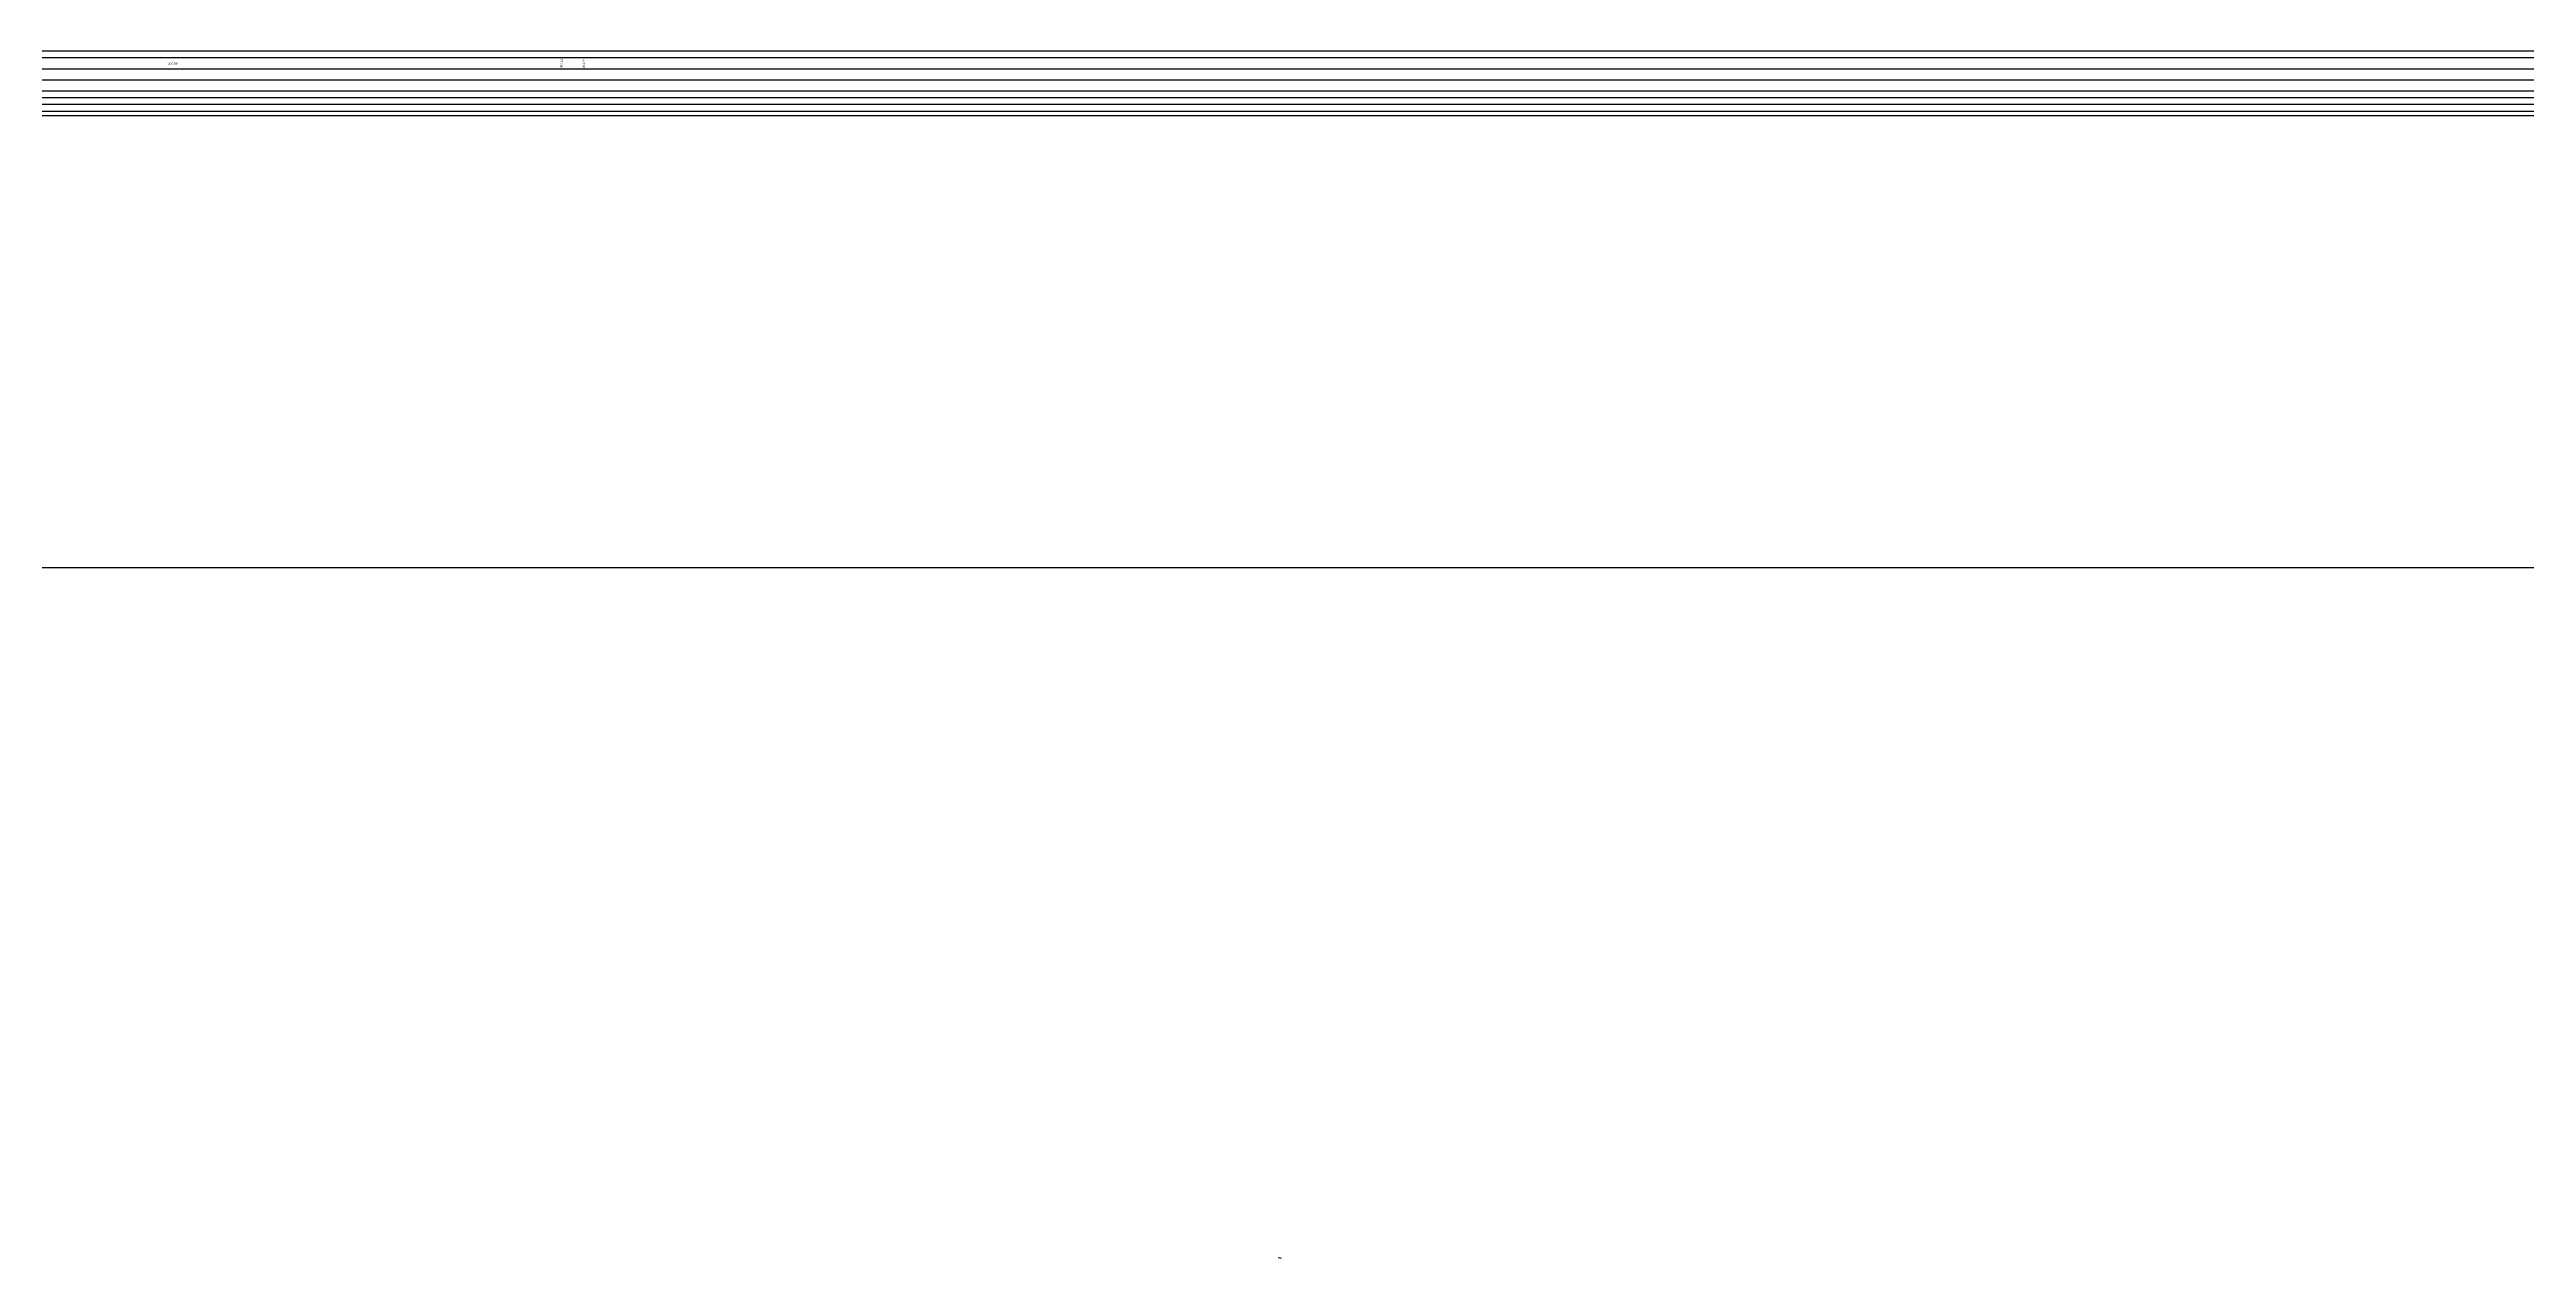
# Model space of a CAD drawing. Header units: inches. Extents: x 444671 to 463716, y 1783086 to 1794968.
# Drawn here: x 449032 to 453486, y 1783584 to 1785758 of the extents above; entities that cross this region are included whole.
import ezdxf
from ezdxf.enums import TextEntityAlignment as Align

# ---------------------------------------------------------------- set-up
doc = ezdxf.new("R2010")
doc.units = ezdxf.units.IN
doc.header["$MEASUREMENT"] = 0
doc.linetypes.add('CENTER', pattern=[2, 1.25, -0.25, 0.25, -0.25])
doc.layers.add('Khung_bang', color=140, linetype='Continuous')
doc.layers.add('Text', color=3, linetype='Continuous')
doc.layers.add('manh', color=128, linetype='Continuous', lineweight=15)
doc.styles.add('Vntimeshx', font='vntime.shx', dxfattribs={"width": 0.8, "bigfont": 'vn1.shx'})

msp = doc.modelspace()

# ---------------------------------------------------------------- linework, layer by layer
at = {"layer": 'Khung_bang', "ltscale": 29}
for p, q in [((456142.0624, 1785754.6993), (446704.2467, 1785754.6993)), ((456142.0624, 1785742.6993), (446704.2467, 1785742.6993)), ((456142.0624, 1785722.6993), (446704.2467, 1785722.6993)), ((456141.3757, 1785702.6993), (446704.2467, 1785702.6993)), ((456142.0624, 1785682.6993), (446704.2467, 1785682.6993)), ((456142.0624, 1785670.6993), (446704.2467, 1785670.6993)), ((456142.0624, 1785658.6993), (446704.2467, 1785658.6993)), ((456142.0624, 1785638.6993), (446704.2467, 1785638.6993))]:
    msp.add_line(p, q, dxfattribs=at)
at = {"layer": 'manh', "color": 1, "linetype": 'CENTER', "ltscale": 0.05}
msp.add_arc((451241.2899, 1783570.861), 15, 64.9999996, 90, dxfattribs=at)
at = {"layer": 'Text', "color": 1}
msp.add_lwpolyline([(444670.6767, 1789755.9656), (463716.2297, 1789755.9656), (463716.2297, 1784826.0411), (444670.6767, 1784826.0411)], close=True, dxfattribs=at)
at = {"layer": 'Text', "color": 3, "elevation": 0.0311}
msp.add_lwpolyline([(446792.4938, 1785647.2105), (447234.9731, 1785647.2105), (447271.2718, 1785652.6016), (447307.5705, 1785647.2105), (456142.0624, 1785647.2105)], dxfattribs=at)

# ---------------------------------------------------------------- texts
at = {"layer": 'Text', "linetype": 'ByBlock', "style": 'Vntimeshx', "width": 0.8}
msp.add_text('1400.00', height=4, dxfattribs=at).set_placement((449252.4938, 1785732.5237), align=Align.MIDDLE_CENTER)
for s, p in [('495.12', (449952.4938, 1785732.7128)), ('494.92', (449992.4938, 1785732.7128)), ('494.92', (449992.4938, 1785732.7128))]:
    msp.add_text(s, height=4, rotation=90, dxfattribs=at).set_placement(p, align=Align.MIDDLE_CENTER)

doc.saveas('drawing.dxf')
